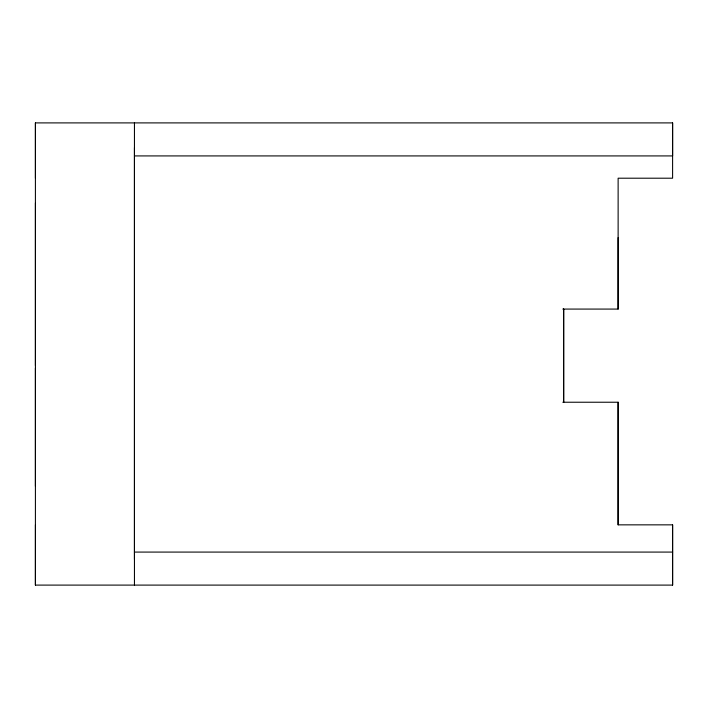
<?xml version="1.0" encoding="UTF-8"?>
<svg xmlns="http://www.w3.org/2000/svg" width="708" height="708" viewBox="0 0 708 708"><rect width="100%" height="100%" fill="white"/><g stroke="black" fill="none" stroke-linecap="round" stroke-linejoin="round"><path stroke-width="1.06" d="M35.427 178.204L35.427 122.9L672.6 122.9L672.6 178.204L618.128 178.204L618.128 309.077L562.816 309.077M562.816 402.233L618.128 402.233L618.128 524.849L672.6 524.849L672.6 585.1L35.409 585.1L35.427 524.849M35.409 486.228L35.409 368.169M35.409 365.585L35.409 357.637M35.409 357.407L35.409 122.9M134.449 559.364L134.449 122.9M672.6 122.9L672.6 155.919L134.449 155.919M134.449 552.081L672.6 552.081M672.6 524.849L672.6 585.1M618.128 237.623L618.128 309.077M618.128 402.233L618.128 524.849M134.449 147.662L134.449 585.1M35.427 202.957L35.409 585.1M563.656 309.077L563.656 402.224L563.656 309.077"/></g></svg>
